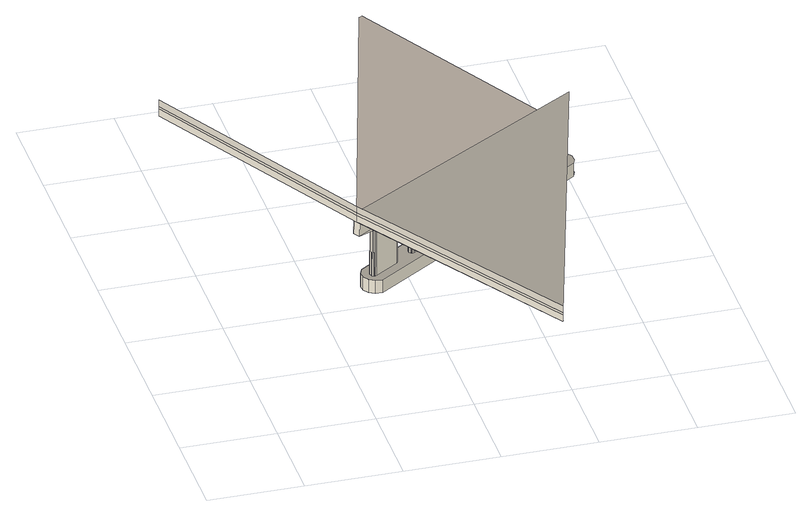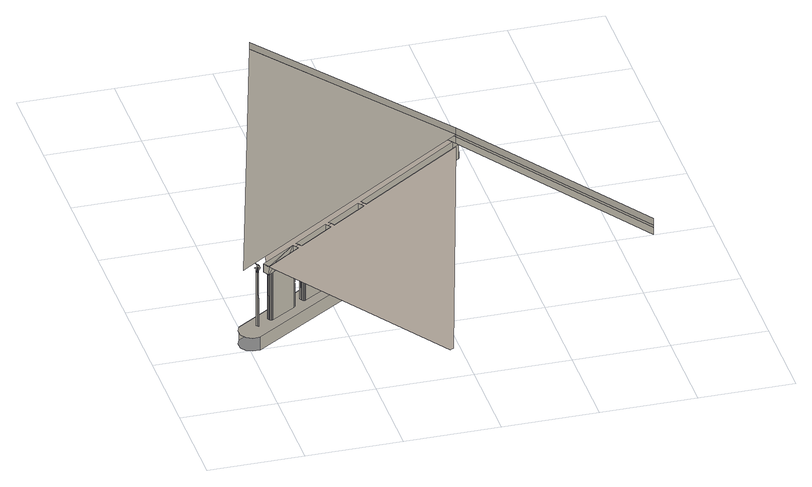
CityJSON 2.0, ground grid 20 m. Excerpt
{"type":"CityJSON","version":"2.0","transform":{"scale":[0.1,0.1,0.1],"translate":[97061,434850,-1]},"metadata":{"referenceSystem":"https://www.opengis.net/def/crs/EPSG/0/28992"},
"CityObjects":{
"bridge1":{"type":"Bridge","attributes":{"name":"Van Brienenoordbrug"},"children":["bridge1-1","bridge1-2","bridge1-3","bridge1-4","bridge1-5","bridge1-6","bridge1-7","bridge1-8","bridge1-9","bridge1-10","bridge1-11","bridge1-12","bridge1-13","bridge1-14","bridge1-15","bridge1-16","bridge1-17","bridge1-18","bridge1-19","bridge1-20","bridge1-21","bridge1-22","bridge1-23","bridge1-24","bridge1-25","bridge1-26","bridge1-27","bridge1-28"],"geometry":[{"type":"MultiSurface","lod":"2","boundaries":[[[0,1,2,3]],[[4,5,6,7,8,9]],[[9,10,11,4]],[[12,13,14,15]],[[16,12,15,17]],[[13,18,19,14]],[[20,16,17,21]],[[22,23,24,25]],[[25,24,26,27]],[[28,29,23,22]],[[27,26,30,31]],[[32,33,29,28]],[[34,35,36,32,28,22,25,27,31,37,38,39,40,41,11,10]],[[31,30,42,37]],[[36,43,33,32]],[[37,42,44,38]],[[35,45,43,36]],[[38,44,46,39]],[[47,20,21,48]],[[39,46,49,40]],[[40,49,50,41]],[[51,52,53,0,3]],[[54,55,45,35]],[[41,50,56,57]],[[58,59,60,9,8]],[[61,62,55,54]],[[63,64,62,61]],[[65,66,64,63]],[[57,56,67,68]],[[69,70,66,65]],[[68,67,71,72]],[[73,74,70,69]],[[72,71,75,76]],[[77,78,74,73]],[[76,75,79,80]],[[81,82,78,77]],[[80,79,82,81]],[[83,84,85,54,35,34,10,9,60,86]],[[54,85,87,88,89,90,91,92,93,94,95,96,97,98,57,68,72,76,80,81,77,73,69,65,63,61]],[[11,41,57,98,99,100,101,4]],[[4,101,102,5]],[[90,103,104,91]],[[91,104,105,92]],[[89,106,103,90]],[[92,105,107,93]],[[88,108,106,89]],[[93,107,109,94]],[[87,110,108,88]],[[94,109,111,95]],[[85,112,110,87]],[[95,111,113,96]],[[96,113,114,97]],[[97,114,115,98]],[[84,116,112,85]],[[98,115,117,99]],[[118,119,116,84]],[[120,121,119,118]],[[122,123,121,120]],[[99,117,124,125]],[[126,127,123,122]],[[125,124,128,129]],[[100,99,125,129,130,131,132,133,134,126,122,120,118,84,83,86]],[[134,135,127,126]],[[129,128,136,130]],[[133,137,135,134]],[[130,136,138,131]],[[132,139,137,133]],[[131,138,139,132]],[[86,60,101,100]],[[140,141,142]],[[60,59,143,102,101]],[[144,145,146,147,148]],[[149,150,151,152]],[[152,151,153,154]],[[155,156,150,149]],[[154,153,157,158]],[[159,160,156,155]],[[161,144,148,162,163,159,155,149,152,154,158,164,165,166,167]],[[158,157,168,164]],[[163,169,160,159]],[[164,168,170,165]],[[162,171,169,163]],[[165,170,172,166]],[[166,172,173,167]],[[167,173,174,161]],[[18,175,176,19]],[[177,178,162,148,147,179]],[[178,180,171,162]],[[161,174,181,182,183,184,145,144]],[[47,185,186,187,188,189,175,18,13,12,16,20]],[[190,48,21,17,15,14,19,176,191,192,193,194]],[[185,47,48,190]],[[195,196,180,178]],[[197,198,196,195]],[[199,200,198,197]],[[182,181,201,202]],[[203,204,200,199]],[[202,201,205,206]],[[178,177,183,182,202,206,207,208,209,210,211,203,199,197,195]],[[211,212,204,203]],[[206,205,213,207]],[[210,214,212,211]],[[207,213,215,208]],[[209,216,214,210]],[[208,215,216,209]],[[217,218,219,220,52,3,6,5,102,143,146,145,184,221,222,223,224,225,226,227,228,229,230,231]],[[177,179,232,221,184,183]],[[233,223,222,234,235]],[[236,237,238,239]],[[239,238,240,241]],[[242,243,237,236]],[[241,240,244,245]],[[246,247,243,242]],[[248,233,235,249,250,246,242,236,239,241,245,251,252,253,254]],[[245,244,255,251]],[[250,256,247,246]],[[251,255,257,252]],[[249,258,256,250]],[[252,257,259,253]],[[253,259,260,254]],[[254,260,261,248]],[[262,263,264,265,226,225,266,234,222,221,179,147,146,143,59,58,267,268,269,270,271]],[[272,273,249,235,234,266]],[[273,274,258,249]],[[248,261,275,276,277,224,223,233]],[[278,279,274,273]],[[280,281,279,278]],[[282,283,281,280]],[[276,275,284,285]],[[286,287,283,282]],[[285,284,288,289]],[[273,272,277,276,285,289,290,291,292,293,294,286,282,280,278]],[[294,295,287,286]],[[289,288,296,290]],[[293,297,295,294]],[[290,296,298,291]],[[292,299,297,293]],[[291,298,299,292]],[[272,266,225,224,277]],[[300,227,226,265,301]],[[300,302,227]],[[303,304,305,306]],[[306,305,307,308]],[[309,310,304,303]],[[308,307,311,312]],[[313,314,310,309]],[[302,300,301,315,316,313,309,303,306,308,312,317,318,319,320]],[[312,311,321,317]],[[316,322,314,313]],[[317,321,323,318]],[[315,324,322,316]],[[318,323,325,319]],[[319,325,326,320]],[[320,326,327,302]],[[315,301,265,264,328]],[[329,227,302]],[[328,330,324,315]],[[302,327,331,329]],[[332,227,329]],[[333,227,332]],[[264,263,334,328]],[[335,336,330,328]],[[337,338,336,335]],[[339,340,338,337]],[[263,262,334]],[[329,331,341,342]],[[343,344,340,339]],[[342,341,345,346]],[[332,329,342,346,347,348,349,350,351,343,339,337,335,328,334]],[[351,352,344,343]],[[346,345,353,347]],[[350,354,352,351]],[[347,353,355,348]],[[349,356,354,350]],[[348,355,356,349]],[[334,262,271,357,333,332]]],"semantics":{"surfaces":[{"type":"WallSurface"},{"type":"OuterCeilingSurface"},{"type":"OuterFloorSurface"},{"type":"GroundSurface"}],"values":[0,0,1,0,0,0,0,0,0,0,0,0,1,0,0,0,0,0,0,0,0,0,0,0,0,0,0,0,0,0,0,0,0,0,0,0,0,0,1,0,0,0,0,0,0,0,0,0,0,0,0,0,0,0,0,0,0,0,0,0,0,1,0,0,0,0,0,0,1,2,0,0,0,0,0,0,0,1,0,0,0,0,0,0,0,0,0,0,0,2,3,0,0,0,0,0,0,0,1,0,0,0,0,0,0,1,0,0,0,0,0,0,0,1,0,0,0,0,0,0,0,1,0,0,0,0,0,0,0,0,0,1,0,0,0,0,0,0,0,0,0,0,0,0,0,0,1,0,0,0,0,0,0,0,0,0,0,0,0,0,0,0,0,0,0,0,0,0,1,0,0,0,0,0,0,0]}}]},
"bridge1-1":{"type":"BridgeInstallation","parents":["bridge1"],"geometry":[{"type":"MultiSurface","lod":"2","boundaries":[[[358,359,360,361,142,362]]]}]},
"bridge1-2":{"type":"BridgeInstallation","parents":["bridge1"],"geometry":[{"type":"MultiSurface","lod":"2","boundaries":[[[0,142,361,1]]]}]},
"bridge1-3":{"type":"BridgeInstallation","parents":["bridge1"],"geometry":[{"type":"MultiSurface","lod":"2","boundaries":[[[363,358,362,142,140,364]]]}]},
"bridge1-4":{"type":"BridgeInstallation","parents":["bridge1"],"geometry":[{"type":"MultiSurface","lod":"2","boundaries":[[[53,140,142,0]]]}]},
"bridge1-5":{"type":"BridgeInstallation","parents":["bridge1"],"geometry":[{"type":"MultiSurface","lod":"2","boundaries":[[[365,366,367,368]]]}]},
"bridge1-6":{"type":"BridgeInstallation","parents":["bridge1"],"geometry":[{"type":"MultiSurface","lod":"2","boundaries":[[[369,365,368,370]]]}]},
"bridge1-7":{"type":"BridgeInstallation","parents":["bridge1"],"geometry":[{"type":"MultiSurface","lod":"2","boundaries":[[[366,367,371,372]]]}]},
"bridge1-8":{"type":"BridgeInstallation","parents":["bridge1"],"geometry":[{"type":"MultiSurface","lod":"2","boundaries":[[[373,369,370,374]]]}]},
"bridge1-9":{"type":"BridgeInstallation","parents":["bridge1"],"geometry":[{"type":"MultiSurface","lod":"2","boundaries":[[[371,375,376,377,378,379,380,381,382,374,370,368,367]]]}]},
"bridge1-10":{"type":"BridgeInstallation","parents":["bridge1"],"geometry":[{"type":"MultiSurface","lod":"2","boundaries":[[[383,373,374,382]]]}]},
"bridge1-11":{"type":"BridgeInstallation","parents":["bridge1"],"geometry":[{"type":"MultiSurface","lod":"2","boundaries":[[[367,384,375,371]]]}]},
"bridge1-12":{"type":"BridgeInstallation","parents":["bridge1"],"geometry":[{"type":"MultiSurface","lod":"2","boundaries":[[[385,386,371,372]]]}]},
"bridge1-13":{"type":"BridgeInstallation","parents":["bridge1"],"geometry":[{"type":"MultiSurface","lod":"2","boundaries":[[[387,383,382,381]]]}]},
"bridge1-14":{"type":"BridgeInstallation","parents":["bridge1"],"geometry":[{"type":"MultiSurface","lod":"2","boundaries":[[[388,387,381,380]]]}]},
"bridge1-15":{"type":"BridgeInstallation","parents":["bridge1"],"geometry":[{"type":"MultiSurface","lod":"2","boundaries":[[[389,390,391,372,366,365,369,373,383,387,388,392,393,394,395]]]}]},
"bridge1-16":{"type":"BridgeInstallation","parents":["bridge1"],"geometry":[{"type":"MultiSurface","lod":"2","boundaries":[[[392,388,380,379]]]}]},
"bridge1-17":{"type":"BridgeInstallation","parents":["bridge1"],"geometry":[{"type":"MultiSurface","lod":"2","boundaries":[[[393,392,379,378]]]}]},
"bridge1-18":{"type":"BridgeInstallation","parents":["bridge1"],"geometry":[{"type":"MultiSurface","lod":"2","boundaries":[[[376,396,377]]]}]},
"bridge1-19":{"type":"BridgeInstallation","parents":["bridge1"],"geometry":[{"type":"MultiSurface","lod":"2","boundaries":[[[372,391,397,366]]]}]},
"bridge1-20":{"type":"BridgeInstallation","parents":["bridge1"],"geometry":[{"type":"MultiSurface","lod":"2","boundaries":[[[385,398,399,386]]]}]},
"bridge1-21":{"type":"BridgeInstallation","parents":["bridge1"],"geometry":[{"type":"MultiSurface","lod":"2","boundaries":[[[400,401,402,396,376,375]]]}]},
"bridge1-22":{"type":"BridgeInstallation","parents":["bridge1"],"geometry":[{"type":"MultiSurface","lod":"2","boundaries":[[[377,396,402,403,404,394,393,378]]]}]},
"bridge1-23":{"type":"BridgeInstallation","parents":["bridge1"],"geometry":[{"type":"MultiSurface","lod":"2","boundaries":[[[396,404,403,402]]]}]},
"bridge1-24":{"type":"BridgeInstallation","parents":["bridge1"],"geometry":[{"type":"MultiSurface","lod":"2","boundaries":[[[402,401,405,403]]]}]},
"bridge1-25":{"type":"BridgeInstallation","parents":["bridge1"],"geometry":[{"type":"MultiSurface","lod":"2","boundaries":[[[404,396,376,406]]]}]},
"bridge1-26":{"type":"BridgeInstallation","parents":["bridge1"],"geometry":[{"type":"MultiSurface","lod":"2","boundaries":[[[407,389,395,406,376]]]}]},
"bridge1-27":{"type":"BridgeInstallation","parents":["bridge1"],"geometry":[{"type":"MultiSurface","lod":"2","boundaries":[[[408,390,389,407]]]}]},
"bridge1-28":{"type":"BridgeInstallation","parents":["bridge1"],"geometry":[{"type":"MultiSurface","lod":"2","boundaries":[[[403,405,409,395,406,404]]]}]}
},
"vertices":[
[282,439,198],[5,891,216],[5,891,200],[282,439,183],[286,433,152],[287,433,183],[283,439,183],[282,440,183],[279,446,183],[278,446,152],[310,466,147],[318,453,147],[301,462,37],[300,476,37],[300,476,7],[301,462,7],[309,450,37],[309,450,7],[306,490,37],[306,490,7],[322,443,37],[322,443,7],[317,466,147],[317,467,37],[318,465,37],[318,464,147],[319,464,37],[318,463,147],[317,468,147],[317,469,37],[320,462,37],[320,461,147],[318,469,147],[318,470,37],[314,469,147],[319,472,147],[318,471,147],[321,460,147],[322,459,147],[324,459,147],[326,459,147],[328,460,147],[321,461,37],[318,472,37],[323,460,37],[320,473,37],[324,460,37],[337,442,37],[337,442,7],[326,460,37],[328,460,37],[286,433,183],[582,3,166],[582,3,181],[371,505,147],[371,506,37],[379,494,37],[379,493,147],[285,450,183],[507,593,174],[507,594,151],[372,506,147],[372,507,37],[374,506,147],[374,507,37],[376,506,147],[376,506,37],[380,495,37],[380,494,147],[377,505,147],[377,506,37],[381,497,37],[381,496,147],[379,504,147],[379,505,37],[381,498,37],[381,497,147],[380,502,147],[380,503,37],[381,500,37],[381,499,147],[381,501,147],[381,502,37],[470,570,146],[465,567,146],[414,534,147],[475,573,146],[413,532,147],[412,531,147],[412,529,147],[412,527,147],[412,526,147],[413,524,147],[414,523,147],[416,522,147],[417,521,146],[419,520,146],[421,521,146],[422,521,146],[474,554,146],[483,560,146],[515,581,151],[515,581,174],[412,528,37],[413,526,37],[413,525,37],[412,530,37],[414,524,37],[413,532,37],[416,522,37],[413,533,37],[417,522,37],[414,535,37],[419,521,37],[421,521,37],[423,522,37],[466,568,37],[474,555,37],[467,567,146],[467,568,37],[469,567,146],[469,568,37],[471,567,146],[471,568,37],[475,556,37],[475,555,146],[472,566,146],[472,567,37],[476,558,37],[475,557,146],[476,559,146],[476,561,146],[475,562,146],[475,564,146],[474,565,146],[474,566,37],[476,560,37],[475,565,37],[476,561,37],[476,563,37],[582,3,187],[810,782,186],[282,439,204],[511,587,174],[522,586,150],[522,586,174],[518,592,174],[514,599,174],[514,599,150],[523,599,150],[523,600,37],[523,599,37],[523,598,150],[524,597,37],[524,596,150],[523,601,150],[523,602,37],[525,596,37],[525,595,150],[523,603,150],[523,604,37],[533,593,150],[525,606,150],[524,604,150],[526,594,150],[528,593,150],[530,593,150],[531,593,150],[526,595,37],[524,605,37],[528,594,37],[525,607,37],[530,594,37],[532,594,37],[533,594,37],[780,800,37],[780,800,7],[587,646,150],[576,639,150],[587,646,171],[576,640,37],[584,627,37],[584,626,150],[595,633,150],[595,633,171],[811,753,37],[817,766,37],[816,781,37],[808,793,37],[795,800,37],[811,753,7],[795,800,7],[808,793,7],[816,781,7],[817,766,7],[578,639,150],[578,640,37],[579,639,150],[580,640,37],[581,639,150],[581,640,37],[586,628,37],[585,628,150],[583,638,150],[583,639,37],[586,630,37],[586,629,150],[586,631,150],[586,633,150],[586,634,150],[585,636,150],[584,637,150],[584,638,37],[587,632,37],[585,637,37],[587,634,37],[586,635,37],[751,734,165],[585,15,166],[579,10,166],[583,5,166],[591,639,171],[599,644,171],[603,638,170],[676,686,168],[672,692,168],[680,697,168],[684,691,167],[724,717,166],[727,719,166],[728,719,166],[729,720,166],[591,640,171],[603,638,147],[595,651,171],[595,651,147],[604,652,147],[604,653,37],[604,651,37],[604,650,147],[605,649,37],[605,649,147],[604,654,147],[604,654,37],[606,648,37],[606,647,147],[604,655,147],[604,656,37],[614,646,147],[606,658,147],[605,657,147],[607,646,147],[609,645,147],[611,645,147],[612,645,147],[607,647,37],[605,658,37],[609,646,37],[606,659,37],[611,646,37],[612,646,37],[614,646,37],[748,750,165],[729,738,166],[720,732,166],[676,703,168],[668,698,168],[487,1161,182],[493,1164,182],[494,1165,182],[753,744,165],[752,744,165],[668,699,147],[657,691,147],[657,692,37],[665,680,37],[665,679,147],[676,686,147],[659,692,147],[659,693,37],[660,692,147],[661,693,37],[662,692,147],[662,692,37],[666,681,37],[666,680,147],[664,691,147],[664,692,37],[667,682,37],[667,682,147],[667,683,147],[667,685,147],[667,687,147],[666,688,147],[665,690,147],[665,691,37],[668,684,37],[666,689,37],[668,686,37],[667,688,37],[684,691,146],[676,704,146],[695,698,146],[685,704,146],[685,705,37],[685,703,37],[685,703,146],[686,702,37],[686,701,146],[684,706,146],[685,707,37],[687,701,37],[687,700,146],[685,708,146],[685,709,37],[687,711,146],[686,709,146],[688,699,146],[690,698,146],[692,697,146],[693,698,146],[688,699,37],[686,710,37],[690,699,37],[687,712,37],[692,698,37],[693,698,37],[695,699,37],[738,744,147],[746,731,146],[738,745,37],[746,732,37],[757,738,147],[757,738,165],[749,751,147],[740,744,147],[740,745,37],[741,744,147],[741,745,37],[743,744,147],[743,745,37],[747,733,37],[747,732,146],[745,743,147],[745,744,37],[748,735,37],[748,734,146],[748,736,146],[748,737,146],[748,739,147],[747,741,147],[746,742,147],[746,743,37],[748,737,37],[747,742,37],[748,738,37],[748,740,37],[753,743,165],
[282,439,219],[5,891,237],[5,891,225],[5,891,222],[282,439,207],
[582,3,202],[582,3,190],
[772,753,171],[771,752,171],[768,757,171],[769,758,171],
[773,753,170],[769,758,170],
[771,759,171],[774,754,171],
[773,753,169],[770,759,169],
[773,761,171],[773,761,163],[773,761,164],[773,760,165],[772,760,166],[772,760,167],[771,759,168],[771,759,169],
[774,754,169],
[774,764,171],
[774,754,176],[771,759,176],
[775,754,168],
[775,755,167],
[777,756,162],[777,756,161],[777,756,171],[776,755,166],[776,755,165],[776,756,164],[777,756,163],
[774,759,164],
[780,755,171],
[778,756,181],[774,761,181],
[773,762,37],[774,759,37],[774,758,165],
[775,758,165],[775,757,164],
[775,759,37],
[776,756,163],
[774,761,162],
[774,761,161],
[777,757,37]
]}
